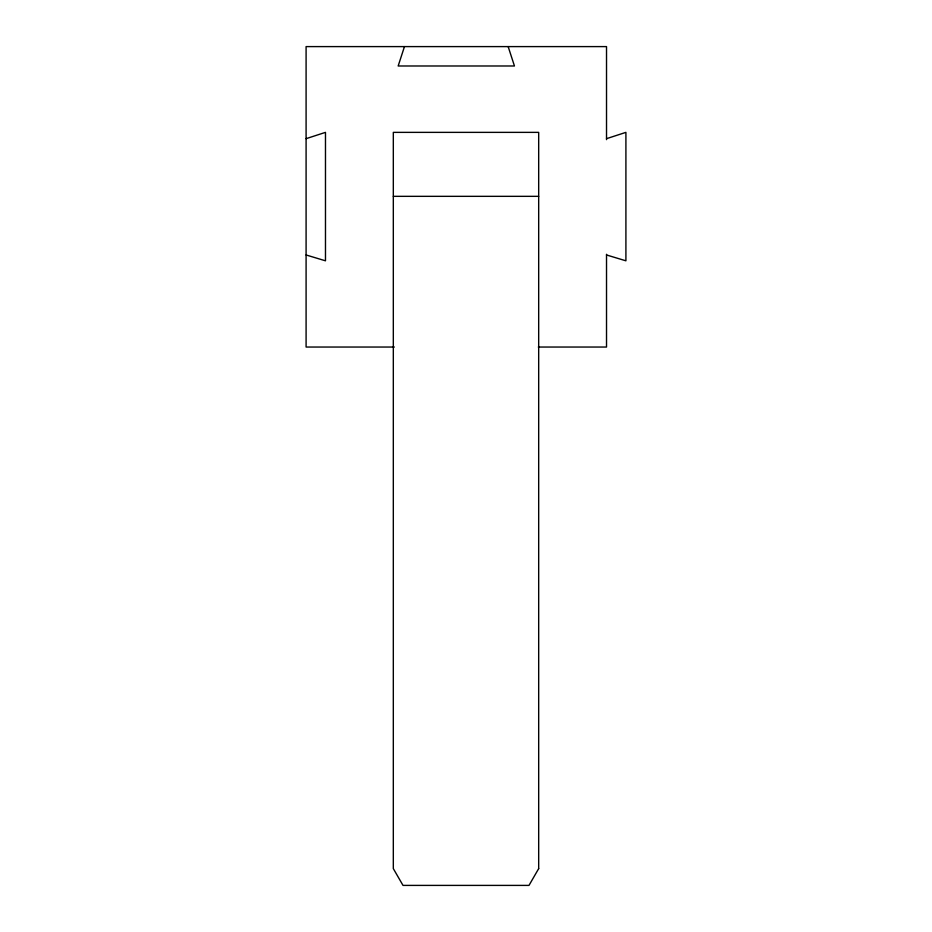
<?xml version="1.0" encoding="UTF-8"?>
<svg xmlns="http://www.w3.org/2000/svg" width="932" height="932" viewBox="0 0 932 932"><rect width="100%" height="100%" fill="white"/><g stroke="black" fill="none" stroke-linecap="round" stroke-linejoin="round"><path stroke-width="1.4" d="M404.465 46.6L398.162 65.986L514.452 65.986L508.161 46.6M306.092 138.67L325.478 132.367L325.478 260.809L306.092 254.972M606.522 138.67L625.908 132.367L625.908 260.809L606.522 254.972M393.316 196.337L538.684 196.337M394.329 347.042L306.092 347.042L306.092 46.6L606.522 46.6L606.522 139.637M538.312 347.042L606.522 347.042L606.522 254.285M538.684 868.612L528.992 885.4L403.008 885.4L393.316 868.612L393.316 132.367L538.684 132.367L538.684 868.612"/></g></svg>
